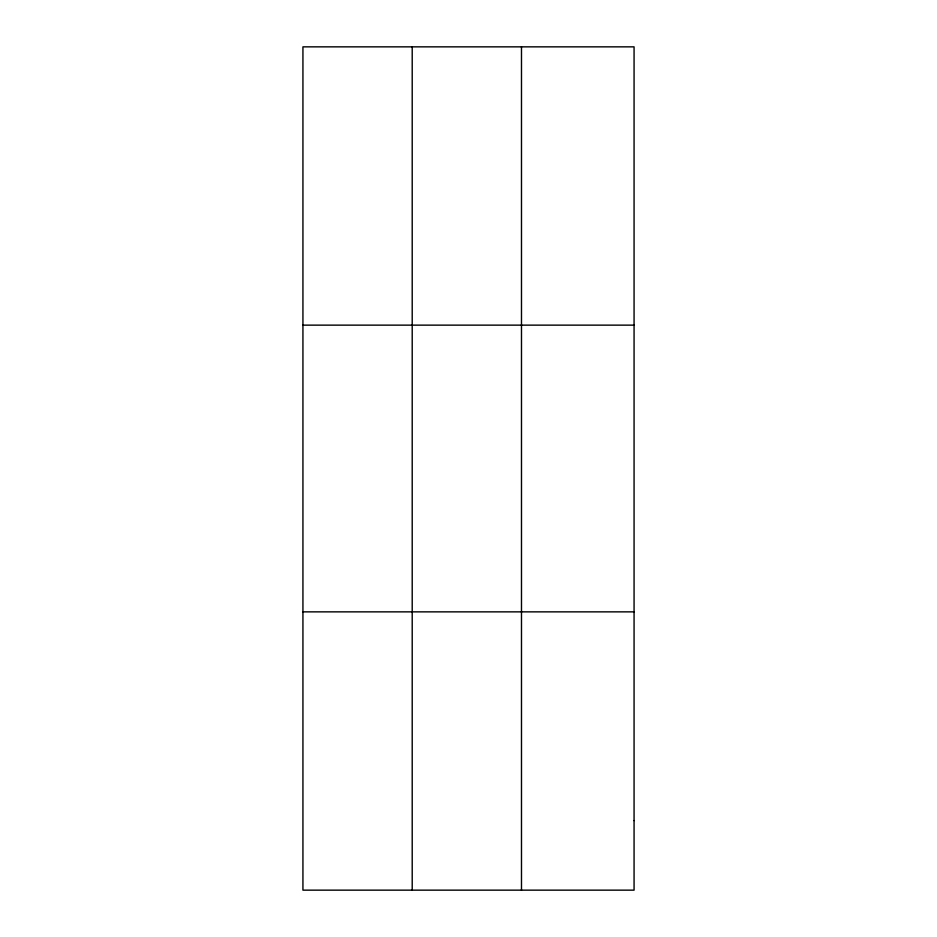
<?xml version="1.0" encoding="UTF-8"?>
<svg xmlns="http://www.w3.org/2000/svg" width="937" height="937" viewBox="0 0 937 937"><rect width="100%" height="100%" fill="white"/><g stroke="black" fill="none" stroke-linecap="round" stroke-linejoin="round"><path stroke-width="1.41" d="M412.21 890.15L412.21 46.85M521.487 890.15L521.487 46.85M302.932 325.139L634.068 325.139M302.932 611.861L634.068 611.861M634.068 820.578L634.068 890.15L302.932 890.15L302.932 46.85L634.068 46.85L634.068 820.578"/></g></svg>
